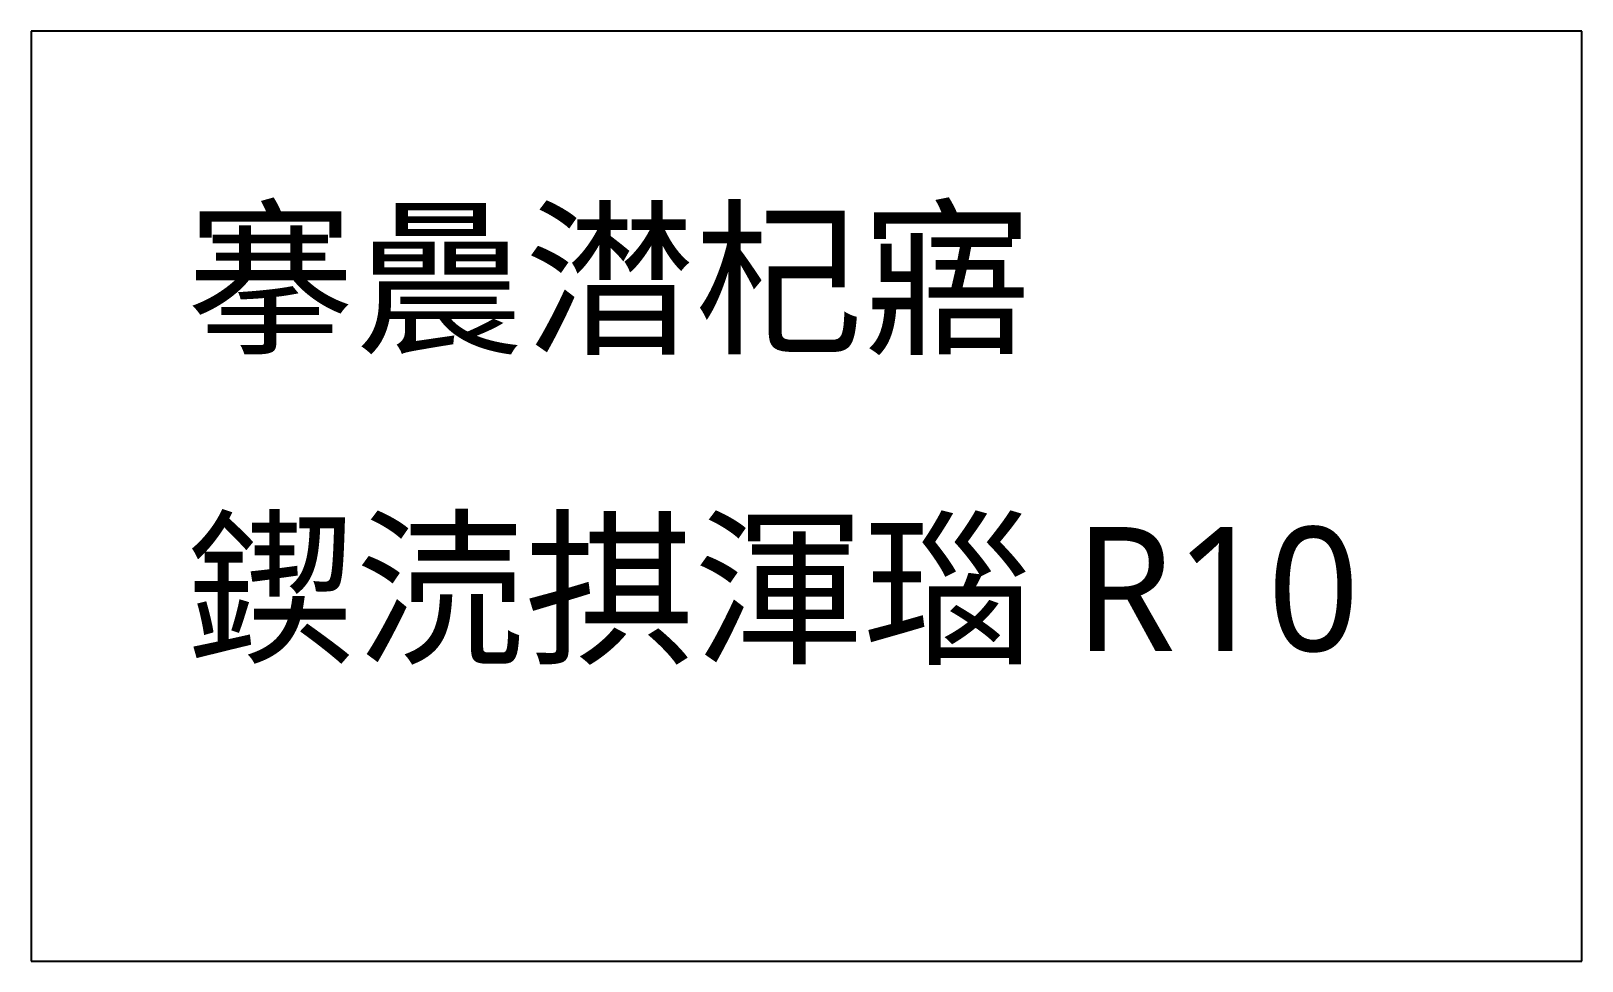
# Model space of a CAD drawing. Extents: x 0 to 100, y 0 to 60.
import ezdxf

# ---------------------------------------------------------------- set-up
doc = ezdxf.new("R2010")
doc.units = 0
doc.layers.add('杞寤', color=3, linetype='CONTINUOUS')
doc.layers.add('鏍囨敞', color=2, linetype='CONTINUOUS')
doc.styles.add('HZ', font='NotoSansCJKsc-Regular.ttf')

msp = doc.modelspace()

# ---------------------------------------------------------------- linework, layer by layer
at = {"layer": '杞寤'}
for p, q in [((100, 60), (0, 60)), ((0, 60), (0, 0)), ((100, 0), (100, 60)), ((0, 0), (100, 0))]:
    msp.add_line(p, q, dxfattribs=at)

# ---------------------------------------------------------------- texts
at = {"layer": '鏍囨敞', "style": 'HZ'}
for s, p in [('搴曟澘杞寤', (10, 40)), ('鍥涜掑渾瑙 R10', (10, 20))]:
    msp.add_text(s, height=8, dxfattribs=at).set_placement(p)

doc.saveas('drawing.dxf')
